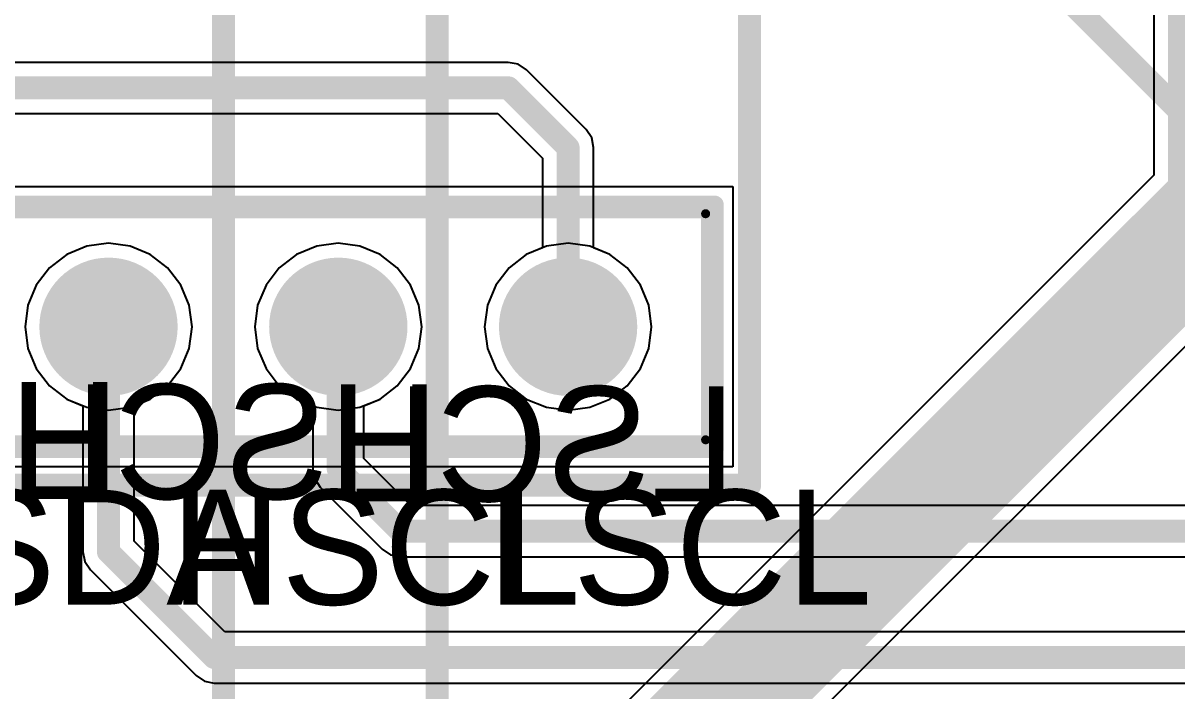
# Model space of a CAD drawing. Header units: millimetres. Extents: x 307 to 423, y 231 to 400.
# Drawn here: x 383.47 to 396.23, y 283.18 to 290.57 of the extents above; entities that cross this region are included whole.
import ezdxf

# ---------------------------------------------------------------- set-up
doc = ezdxf.new("R2010")
doc.units = ezdxf.units.MM
for name, color, linetype in [('BottomLayer', 5, 'Continuous'), ('BottomOverlay', 54, 'Continuous'), ('BottomSolder', 6, 'Continuous'), ('Mechanical13', 56, 'Continuous'), ('Mechanical15', 56, 'Continuous'), ('MidLayer1', 16, 'Continuous'), ('MidLayer2', 76, 'Continuous'), ('MultiLayer', 9, 'Continuous'), ('PadHoleLayer', 156, 'Continuous'), ('TopLayer', 1, 'Continuous'), ('TopOverlay', 2, 'Continuous'), ('TopSolder', 216, 'Continuous')]:
    doc.layers.add(name, color=color, linetype=linetype)

# ---------------------------------------------------------------- blocks, each defined once
blk = doc.blocks.new('61300411821_453')
at = {"layer": 'BottomLayer', "const_width": 0.765}
for points in [[(-4.192, 0, 1), (-3.428, 0, 1)], [(-1.652, 0, 1), (-0.888, 0, 1)], [(0.888, 0, 1), (1.652, 0, 1)], [(3.428, 0, 1), (4.192, 0, 1)]]:
    blk.add_lwpolyline(points, format="xyb", close=True, dxfattribs=at)
at = {"layer": 'BottomSolder', "const_width": 0.765}
for points in [[(-4.192, 0, 1), (-3.428, 0, 1)], [(-1.652, 0, 1), (-0.888, 0, 1)], [(0.888, 0, 1), (1.652, 0, 1)], [(3.428, 0, 1), (4.192, 0, 1)]]:
    blk.add_lwpolyline(points, format="xyb", close=True, dxfattribs=at)
at = {"layer": 'Mechanical13', "const_width": 0.1}
for points in [[(-5.33, -1.25), (-5.33, 1.25)], [(-5.33, 1.25), (5.33, 1.25)], [(5.33, -1.25), (5.33, 1.25)], [(-5.33, -1.25), (5.33, -1.25)]]:
    blk.add_lwpolyline(points, dxfattribs=at)
at = {"layer": 'Mechanical13', "const_width": 0.05}
for points in [[(-5.355, 1.25, 1), (-5.305, 1.25, 1)], [(-5.355, 1.25, 1), (-5.305, 1.25, 1)], [(5.305, 1.25, 1), (5.355, 1.25, 1)], [(5.305, 1.25, 1), (5.355, 1.25, 1)], [(-5.355, -1.25, 1), (-5.305, -1.25, 1)], [(-5.355, -1.25, 1), (-5.305, -1.25, 1)], [(5.305, -1.25, 1), (5.355, -1.25, 1)], [(5.305, -1.25, 1), (5.355, -1.25, 1)]]:
    blk.add_lwpolyline(points, format="xyb", close=True, dxfattribs=at)
at = {"layer": 'Mechanical15'}
for p, q in [((-5.63, -1.55), (-5.63, 1.55)), ((-5.63, 1.55), (5.63, 1.55)), ((5.63, 1.55), (5.63, -1.55)), ((5.63, -1.55), (-5.63, -1.55))]:
    blk.add_line(p, q, dxfattribs=at)
at = {"layer": 'MidLayer1', "const_width": 0.765}
for points in [[(-4.192, 0, 1), (-3.428, 0, 1)], [(-1.652, 0, 1), (-0.888, 0, 1)], [(0.888, 0, 1), (1.652, 0, 1)], [(3.428, 0, 1), (4.192, 0, 1)]]:
    blk.add_lwpolyline(points, format="xyb", close=True, dxfattribs=at)
at = {"layer": 'MidLayer2', "const_width": 0.765}
for points in [[(-4.192, 0, 1), (-3.428, 0, 1)], [(-1.652, 0, 1), (-0.888, 0, 1)], [(0.888, 0, 1), (1.652, 0, 1)], [(3.428, 0, 1), (4.192, 0, 1)]]:
    blk.add_lwpolyline(points, format="xyb", close=True, dxfattribs=at)
at = {"layer": 'MultiLayer', "const_width": 0.765}
for points in [[(-4.192, 0, 1), (-3.428, 0, 1)], [(-1.652, 0, 1), (-0.888, 0, 1)], [(0.888, 0, 1), (1.652, 0, 1)], [(3.428, 0, 1), (4.192, 0, 1)]]:
    blk.add_lwpolyline(points, format="xyb", close=True, dxfattribs=at)
at = {"layer": 'PadHoleLayer', "const_width": 0.51}
for points in [[(-4.065, 0, 1), (-3.555, 0, 1)], [(-1.525, 0, 1), (-1.015, 0, 1)], [(1.015, 0, 1), (1.525, 0, 1)], [(3.555, 0, 1), (4.065, 0, 1)]]:
    blk.add_lwpolyline(points, format="xyb", close=True, dxfattribs=at)
at = {"layer": 'TopLayer', "const_width": 0.765}
for points in [[(-4.192, 0, 1), (-3.428, 0, 1)], [(-1.652, 0, 1), (-0.888, 0, 1)], [(0.888, 0, 1), (1.652, 0, 1)], [(3.428, 0, 1), (4.192, 0, 1)]]:
    blk.add_lwpolyline(points, format="xyb", close=True, dxfattribs=at)
at = {"layer": 'TopOverlay', "const_width": 0.2}
for points in [[(-5.43, -1.35), (-5.43, 1.35)], [(-5.43, 1.35), (5.43, 1.35)], [(5.43, -1.35), (5.43, 1.35)], [(-5.43, -1.35), (5.43, -1.35)]]:
    blk.add_lwpolyline(points, dxfattribs=at)
at = {"layer": 'TopOverlay'}
for points, const_width in [([(-5.48, 1.35, 1), (-5.38, 1.35, 1)], 0.1), ([(-5.48, 1.35, 1), (-5.38, 1.35, 1)], 0.1), ([(5.38, 1.35, 1), (5.48, 1.35, 1)], 0.1), ([(5.38, 1.35, 1), (5.48, 1.35, 1)], 0.1), ([(-5.74, -1.234, 1), (-5.94, -1.234, 1)], 0.2), ([(-5.99, -1.234, 1), (-5.89, -1.234, 1)], 0.1), ([(-5.79, -1.234, 1), (-5.69, -1.234, 1)], 0.1), ([(-5.48, -1.35, 1), (-5.38, -1.35, 1)], 0.1), ([(-5.48, -1.35, 1), (-5.38, -1.35, 1)], 0.1), ([(5.38, -1.35, 1), (5.48, -1.35, 1)], 0.1), ([(5.38, -1.35, 1), (5.48, -1.35, 1)], 0.1)]:
    blk.add_lwpolyline(points, format="xyb", close=True, dxfattribs=dict(at, const_width=const_width))
at = {"layer": 'TopSolder', "const_width": 0.765}
for points in [[(-4.192, 0, 1), (-3.428, 0, 1)], [(-1.652, 0, 1), (-0.888, 0, 1)], [(0.888, 0, 1), (1.652, 0, 1)], [(3.428, 0, 1), (4.192, 0, 1)]]:
    blk.add_lwpolyline(points, format="xyb", close=True, dxfattribs=at)

msp = doc.modelspace()

# ---------------------------------------------------------------- linework, layer by layer
at = {"layer": 'BottomLayer'}
for p, q in [((395.972, 329.059), (395.972, 288.888)), ((395.972, 288.888), (388.717, 281.633)), ((384.178, 288.102), (383.955, 288.01)), ((384.417, 288.134), (384.178, 288.102)), ((384.656, 288.102), (384.417, 288.134)), ((384.878, 288.01), (384.656, 288.102)), ((386.718, 288.102), (386.495, 288.01)), ((386.957, 288.134), (386.718, 288.102)), ((387.196, 288.102), (386.957, 288.134)), ((387.418, 288.01), (387.196, 288.102)), ((389.258, 288.102), (389.035, 288.01)), ((389.497, 288.134), (389.258, 288.102)), ((389.736, 288.102), (389.497, 288.134)), ((389.958, 288.01), (389.736, 288.102)), ((383.955, 288.01), (383.764, 287.864)), ((385.069, 287.864), (384.878, 288.01)), ((386.495, 288.01), (386.304, 287.864)), ((387.609, 287.864), (387.418, 288.01)), ((389.035, 288.01), (388.844, 287.864)), ((389.794, 280.471), (397.323, 288)), ((390.149, 287.864), (389.958, 288.01)), ((383.764, 287.864), (383.618, 287.672)), ((385.216, 287.672), (385.069, 287.864)), ((386.304, 287.864), (386.158, 287.672)), ((387.756, 287.672), (387.609, 287.864)), ((388.844, 287.864), (388.698, 287.672)), ((390.296, 287.672), (390.149, 287.864)), ((383.618, 287.672), (383.525, 287.45)), ((385.308, 287.45), (385.216, 287.672)), ((386.158, 287.672), (386.065, 287.45)), ((387.848, 287.45), (387.756, 287.672)), ((388.698, 287.672), (388.605, 287.45)), ((390.388, 287.45), (390.296, 287.672)), ((383.525, 287.45), (383.494, 287.211)), ((385.34, 287.211), (385.308, 287.45)), ((386.065, 287.45), (386.034, 287.211)), ((387.88, 287.211), (387.848, 287.45)), ((388.605, 287.45), (388.574, 287.211)), ((390.42, 287.211), (390.388, 287.45)), ((383.494, 287.211), (383.525, 286.972)), ((385.308, 286.972), (385.34, 287.211)), ((386.034, 287.211), (386.065, 286.972)), ((387.848, 286.972), (387.88, 287.211)), ((388.574, 287.211), (388.605, 286.972)), ((390.388, 286.972), (390.42, 287.211)), ((383.525, 286.972), (383.618, 286.75)), ((385.216, 286.75), (385.308, 286.972)), ((386.065, 286.972), (386.158, 286.75)), ((387.756, 286.75), (387.848, 286.972)), ((388.605, 286.972), (388.698, 286.75)), ((390.296, 286.75), (390.388, 286.972)), ((383.618, 286.75), (383.764, 286.558)), ((385.069, 286.558), (385.216, 286.75)), ((386.158, 286.75), (386.304, 286.558)), ((387.609, 286.558), (387.756, 286.75)), ((388.698, 286.75), (388.844, 286.558)), ((390.149, 286.558), (390.296, 286.75)), ((383.764, 286.558), (383.955, 286.412)), ((384.878, 286.412), (385.069, 286.558)), ((386.304, 286.558), (386.495, 286.412)), ((387.418, 286.412), (387.609, 286.558)), ((388.844, 286.558), (389.035, 286.412)), ((389.958, 286.412), (390.149, 286.558)), ((383.955, 286.412), (384.178, 286.32)), ((384.178, 286.32), (384.417, 286.288)), ((384.417, 286.288), (384.656, 286.32)), ((384.656, 286.32), (384.878, 286.412)), ((386.495, 286.412), (386.718, 286.32)), ((386.718, 286.32), (386.957, 286.288)), ((386.957, 286.288), (387.196, 286.32)), ((387.196, 286.32), (387.418, 286.412)), ((389.035, 286.412), (389.258, 286.32)), ((389.258, 286.32), (389.497, 286.288)), ((389.497, 286.288), (389.736, 286.32)), ((389.736, 286.32), (389.958, 286.412))]:
    msp.add_line(p, q, dxfattribs=at)
at = {"layer": 'BottomLayer', "const_width": 1.27}
for points in [[(396.763, 288.56), (396.763, 329.059)], [(389.234, 281.031), (396.763, 288.56)]]:
    msp.add_lwpolyline(points, dxfattribs=at)
at = {"layer": 'BottomLayer', "const_width": 0.635}
msp.add_lwpolyline([(396.446, 288.56, 1), (397.081, 288.56, 1)], format="xyb", close=True, dxfattribs=at)
msp.add_lwpolyline([(396.446, 288.56, 1), (397.081, 288.56, 1)], format="xyb", close=True, dxfattribs=at)
at = {"layer": 'MidLayer1'}
for p, q in [((384.178, 288.102), (383.955, 288.01)), ((384.417, 288.134), (384.178, 288.102)), ((384.656, 288.102), (384.417, 288.134)), ((384.878, 288.01), (384.656, 288.102)), ((386.718, 288.102), (386.495, 288.01)), ((386.957, 288.134), (386.718, 288.102)), ((387.196, 288.102), (386.957, 288.134)), ((387.418, 288.01), (387.196, 288.102)), ((389.258, 288.102), (389.035, 288.01)), ((389.497, 288.134), (389.258, 288.102)), ((389.736, 288.102), (389.497, 288.134)), ((389.958, 288.01), (389.736, 288.102)), ((383.955, 288.01), (383.764, 287.864)), ((385.069, 287.864), (384.878, 288.01)), ((386.495, 288.01), (386.304, 287.864)), ((387.609, 287.864), (387.418, 288.01)), ((389.035, 288.01), (388.844, 287.864)), ((390.149, 287.864), (389.958, 288.01)), ((383.764, 287.864), (383.618, 287.672)), ((385.216, 287.672), (385.069, 287.864)), ((386.304, 287.864), (386.158, 287.672)), ((387.756, 287.672), (387.609, 287.864)), ((388.844, 287.864), (388.698, 287.672)), ((390.296, 287.672), (390.149, 287.864)), ((383.618, 287.672), (383.525, 287.45)), ((385.308, 287.45), (385.216, 287.672)), ((386.158, 287.672), (386.065, 287.45)), ((387.848, 287.45), (387.756, 287.672)), ((388.698, 287.672), (388.605, 287.45)), ((390.388, 287.45), (390.296, 287.672)), ((383.525, 287.45), (383.494, 287.211)), ((385.34, 287.211), (385.308, 287.45)), ((386.065, 287.45), (386.034, 287.211)), ((387.88, 287.211), (387.848, 287.45)), ((388.605, 287.45), (388.574, 287.211)), ((390.42, 287.211), (390.388, 287.45)), ((383.494, 287.211), (383.525, 286.972)), ((385.308, 286.972), (385.34, 287.211)), ((386.034, 287.211), (386.065, 286.972)), ((387.848, 286.972), (387.88, 287.211)), ((388.574, 287.211), (388.605, 286.972)), ((390.388, 286.972), (390.42, 287.211)), ((383.525, 286.972), (383.618, 286.75)), ((385.216, 286.75), (385.308, 286.972)), ((386.065, 286.972), (386.158, 286.75)), ((387.756, 286.75), (387.848, 286.972)), ((388.605, 286.972), (388.698, 286.75)), ((390.296, 286.75), (390.388, 286.972)), ((383.618, 286.75), (383.764, 286.558)), ((385.069, 286.558), (385.216, 286.75)), ((386.158, 286.75), (386.304, 286.558)), ((387.609, 286.558), (387.756, 286.75)), ((388.698, 286.75), (388.844, 286.558)), ((390.149, 286.558), (390.296, 286.75)), ((383.764, 286.558), (383.955, 286.412)), ((384.878, 286.412), (385.069, 286.558)), ((386.304, 286.558), (386.495, 286.412)), ((387.418, 286.412), (387.609, 286.558)), ((388.844, 286.558), (389.035, 286.412)), ((389.958, 286.412), (390.149, 286.558)), ((383.955, 286.412), (384.178, 286.32)), ((384.178, 286.32), (384.417, 286.288)), ((384.417, 286.288), (384.656, 286.32)), ((384.656, 286.32), (384.878, 286.412)), ((386.495, 286.412), (386.718, 286.32)), ((386.718, 286.32), (386.957, 286.288)), ((386.957, 286.288), (387.196, 286.32)), ((387.196, 286.32), (387.418, 286.412)), ((389.035, 286.412), (389.258, 286.32)), ((389.258, 286.32), (389.497, 286.288)), ((389.497, 286.288), (389.736, 286.32)), ((389.736, 286.32), (389.958, 286.412))]:
    msp.add_line(p, q, dxfattribs=at)
at = {"layer": 'MidLayer2', "const_width": 0.254}
for points in [[(385.331, 300.521), (400.317, 285.535)], [(385.687, 282.36), (385.687, 295.517)], [(388.049, 282.766), (388.049, 295.212)]]:
    msp.add_lwpolyline(points, dxfattribs=at)
at = {"layer": 'TopLayer'}
for p, q in [((388.836, 290.135), (367.145, 290.135)), ((388.944, 290.114), (388.836, 290.135)), ((388.836, 290.135), (388.836, 290.135)), ((389.036, 290.052), (388.944, 290.114)), ((389.696, 289.392), (389.036, 290.052)), ((367.262, 289.57), (388.719, 289.57)), ((388.719, 289.57), (389.214, 289.075)), ((389.758, 289.3), (389.696, 289.392)), ((389.696, 289.392), (389.696, 289.392)), ((389.779, 289.192), (389.758, 289.3)), ((389.779, 288.084), (389.779, 289.192)), ((389.779, 289.192), (389.779, 289.192)), ((389.214, 289.075), (389.214, 288.084)), ((384.178, 288.102), (383.955, 288.01)), ((384.417, 288.134), (384.178, 288.102)), ((384.656, 288.102), (384.417, 288.134)), ((384.878, 288.01), (384.656, 288.102)), ((386.718, 288.102), (386.495, 288.01)), ((386.957, 288.134), (386.718, 288.102)), ((387.196, 288.102), (386.957, 288.134)), ((387.418, 288.01), (387.196, 288.102)), ((383.955, 288.01), (383.764, 287.864)), ((385.069, 287.864), (384.878, 288.01)), ((386.495, 288.01), (386.304, 287.864)), ((387.609, 287.864), (387.418, 288.01)), ((389.035, 288.01), (388.844, 287.864)), ((389.214, 288.084), (389.035, 288.01)), ((389.958, 288.01), (389.779, 288.084)), ((390.149, 287.864), (389.958, 288.01)), ((383.764, 287.864), (383.618, 287.672)), ((385.216, 287.672), (385.069, 287.864)), ((386.304, 287.864), (386.158, 287.672)), ((387.756, 287.672), (387.609, 287.864)), ((388.844, 287.864), (388.698, 287.672)), ((390.296, 287.672), (390.149, 287.864)), ((383.618, 287.672), (383.525, 287.45)), ((385.308, 287.45), (385.216, 287.672)), ((386.158, 287.672), (386.065, 287.45)), ((387.848, 287.45), (387.756, 287.672)), ((388.698, 287.672), (388.605, 287.45)), ((390.388, 287.45), (390.296, 287.672)), ((383.525, 287.45), (383.494, 287.211)), ((385.34, 287.211), (385.308, 287.45)), ((386.065, 287.45), (386.034, 287.211)), ((387.88, 287.211), (387.848, 287.45)), ((388.605, 287.45), (388.574, 287.211)), ((390.42, 287.211), (390.388, 287.45)), ((383.494, 287.211), (383.525, 286.972)), ((385.308, 286.972), (385.34, 287.211)), ((386.034, 287.211), (386.065, 286.972)), ((387.848, 286.972), (387.88, 287.211)), ((388.574, 287.211), (388.605, 286.972)), ((390.388, 286.972), (390.42, 287.211)), ((383.525, 286.972), (383.618, 286.75)), ((385.216, 286.75), (385.308, 286.972)), ((386.065, 286.972), (386.158, 286.75)), ((387.756, 286.75), (387.848, 286.972)), ((388.605, 286.972), (388.698, 286.75)), ((390.296, 286.75), (390.388, 286.972)), ((383.618, 286.75), (383.764, 286.558)), ((385.069, 286.558), (385.216, 286.75)), ((386.158, 286.75), (386.304, 286.558)), ((387.609, 286.558), (387.756, 286.75)), ((388.698, 286.75), (388.844, 286.558)), ((390.149, 286.558), (390.296, 286.75)), ((383.764, 286.558), (383.955, 286.412)), ((384.878, 286.412), (385.069, 286.558)), ((386.304, 286.558), (386.495, 286.412)), ((387.418, 286.412), (387.609, 286.558)), ((388.844, 286.558), (389.035, 286.412)), ((389.958, 286.412), (390.149, 286.558)), ((383.955, 286.412), (384.134, 286.338)), ((384.134, 286.338), (384.134, 284.722)), ((384.699, 286.338), (384.878, 286.412)), ((384.699, 284.839), (384.699, 286.338)), ((386.495, 286.412), (386.674, 286.338)), ((386.674, 286.338), (386.674, 285.636)), ((387.239, 286.338), (387.418, 286.412)), ((387.239, 285.753), (387.239, 286.338)), ((389.035, 286.412), (389.258, 286.32)), ((389.258, 286.32), (389.497, 286.288)), ((389.497, 286.288), (389.736, 286.32)), ((389.736, 286.32), (389.958, 286.412)), ((387.76, 285.233), (387.239, 285.753)), ((386.674, 285.636), (386.674, 285.636)), ((386.674, 285.636), (386.696, 285.528)), ((386.696, 285.528), (386.757, 285.436)), ((386.757, 285.436), (387.443, 284.751)), ((396.746, 285.233), (387.76, 285.233)), ((385.702, 283.836), (384.699, 284.839)), ((384.134, 284.722), (384.134, 284.722)), ((384.134, 284.722), (384.156, 284.614)), ((387.443, 284.751), (387.443, 284.751)), ((387.443, 284.751), (387.534, 284.689)), ((387.534, 284.689), (387.643, 284.668)), ((387.643, 284.668), (387.643, 284.668)), ((387.643, 284.668), (396.863, 284.668)), ((384.156, 284.614), (384.217, 284.522)), ((384.217, 284.522), (385.385, 283.354)), ((397.406, 283.836), (385.702, 283.836)), ((385.385, 283.354), (385.385, 283.354)), ((385.385, 283.354), (385.477, 283.292)), ((385.477, 283.292), (385.585, 283.271)), ((385.585, 283.271), (397.523, 283.271))]:
    msp.add_line(p, q, dxfattribs=at)
at = {"layer": 'TopLayer', "const_width": 0.254}
for points in [[(367.145, 289.853), (388.836, 289.853)], [(388.836, 289.853), (389.497, 289.192)], [(389.497, 287.211), (389.497, 289.192)], [(384.417, 284.722), (384.417, 287.211)], [(386.957, 285.636), (386.957, 287.211)], [(386.957, 285.636), (387.643, 284.95)], [(387.643, 284.95), (396.863, 284.95)], [(384.417, 284.722), (385.585, 283.553)], [(385.585, 283.553), (397.523, 283.553)]]:
    msp.add_lwpolyline(points, dxfattribs=at)
at = {"layer": 'TopLayer', "const_width": 0.127}
for points in [[(388.773, 289.853, 1), (388.9, 289.853, 1)], [(388.773, 289.853, 1), (388.9, 289.853, 1)], [(389.433, 289.192, 1), (389.56, 289.192, 1)], [(389.433, 289.192, 1), (389.56, 289.192, 1)], [(384.353, 287.211, 1), (384.48, 287.211, 1)], [(386.893, 287.211, 1), (387.02, 287.211, 1)], [(389.433, 287.211, 1), (389.56, 287.211, 1)], [(386.893, 285.636, 1), (387.02, 285.636, 1)], [(386.893, 285.636, 1), (387.02, 285.636, 1)], [(387.579, 284.95, 1), (387.706, 284.95, 1)], [(387.579, 284.95, 1), (387.706, 284.95, 1)], [(384.353, 284.722, 1), (384.48, 284.722, 1)], [(384.353, 284.722, 1), (384.48, 284.722, 1)], [(385.522, 283.553, 1), (385.649, 283.553, 1)], [(385.522, 283.553, 1), (385.649, 283.553, 1)]]:
    msp.add_lwpolyline(points, format="xyb", close=True, dxfattribs=at)
at = {"layer": 'TopOverlay', "const_width": 0.254}
for points in [[(391.503, 285.458), (391.503, 296.584)], [(377.025, 285.458), (391.503, 285.458)]]:
    msp.add_lwpolyline(points, dxfattribs=at)
at = {"layer": 'TopOverlay', "const_width": 0.127}
msp.add_lwpolyline([(391.44, 285.458, 1), (391.567, 285.458, 1)], format="xyb", close=True, dxfattribs=at)
msp.add_lwpolyline([(391.44, 285.458, 1), (391.567, 285.458, 1)], format="xyb", close=True, dxfattribs=at)

# ---------------------------------------------------------------- block references
msp.add_blockref('61300411821_453', (385.687, 287.211))

# ---------------------------------------------------------------- texts
at = {"layer": 'BottomOverlay', "text_generation_flag": 2}
for s, p in [('HSDA', (384.544, 285.331)), ('HSCL', (388.074, 285.306)), ('LSCL', (391.351, 285.281))]:
    msp.add_text(s, height=1.27, rotation=360, dxfattribs=at).set_placement(p)
at = {"layer": 'TopOverlay'}
for s, p in [('HSDA', (381.47, 284.138)), ('HSCL', (385.103, 284.138)), ('LSCL', (388.608, 284.138))]:
    msp.add_text(s, height=1.27, rotation=360, dxfattribs=at).set_placement(p)

doc.saveas('drawing.dxf')
